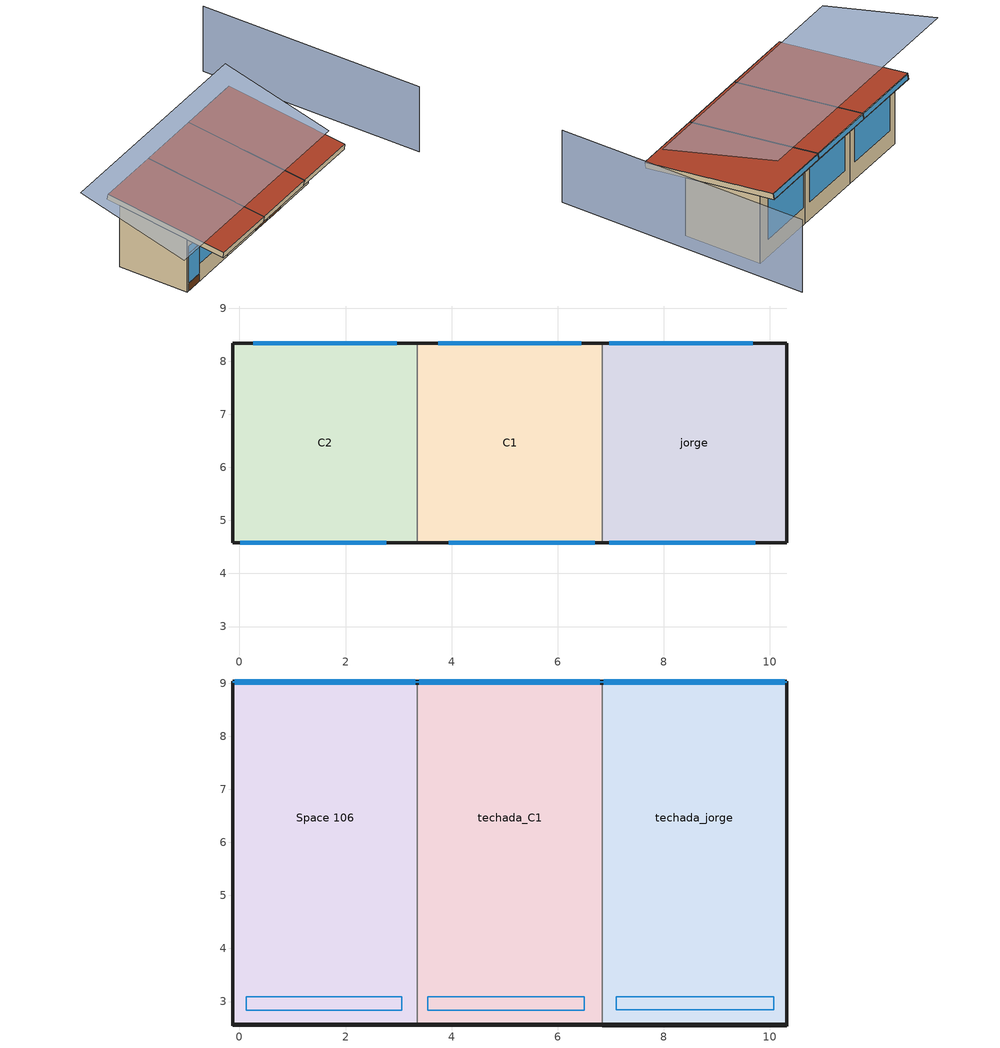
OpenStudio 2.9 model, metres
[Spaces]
jorge
 floor ground: 10.32,8.34 10.32,4.58 6.84,4.58 6.84,8.34 z0
 wall outside: 10.32,8.34 6.84,8.34 z0:3.5; 6.84,4.58 10.32,4.58 z0:3; 10.32,8.34,3.5 10.32,4.58,3 10.32,4.58,0 10.32,8.34,0
 wall to C1: 6.84,8.34,3.5 6.84,8.34,0 6.84,4.58,0 6.84,4.58,3
 window: 9.68,8.34 6.98,8.34 z0.9:3; 6.98,4.58 7.88,4.58 z0.45:2.1; 6.98,4.58 9.68,4.58 z2.15:2.55; 7.93,4.58 9.73,4.58 z1:2.1
 door: 6.98,4.58 7.88,4.58 z0:0.4
C1
 floor ground: 6.84,8.34 6.84,4.58 3.36,4.58 3.36,8.34 z0
 wall outside: 3.36,4.58 6.84,4.58 z0:3; 6.84,8.34 3.36,8.34 z0:3.5
 wall to C2: 3.36,8.34,3.5 3.36,8.34,0 3.36,4.58,0 3.36,4.58,3
 window: 6.45,8.34 3.75,8.34 z0.9:3; 5.8,4.58 6.7,4.58 z0.45:2.1; 4,4.58 6.7,4.58 z2.15:2.55; 3.95,4.58 5.75,4.58 z1:2.1
 door: 5.8,4.58 6.7,4.58 z0:0.4
C2
 floor ground: 3.36,8.34 3.36,4.58 -0.12,4.58 -0.12,8.34 z0
 wall outside: 3.36,8.34 -0.12,8.34 z0:3.5; -0.12,4.58 3.36,4.58 z0:3; -0.12,8.34,3.5 -0.12,8.34,0 -0.12,4.58,0 -0.12,4.58,3
 window: 2.97,8.34 0.27,8.34 z0.9:3; 0.02,4.58 0.92,4.58 z0.45:2.1; 0.02,4.58 2.72,4.58 z2.15:2.55; 0.97,4.58 2.77,4.58 z1:2.1
 door: 0.02,4.58 0.92,4.58 z0:0.4
techada_jorge
 floor ground: 10.32,4.58,3 10.32,2.58,2.73 6.84,2.58,2.73 6.84,4.58,3; 10.32,9.04,3.59 10.32,8.34,3.5 6.84,8.34,3.5 6.84,9.04,3.59
 floor to jorge: 10.32,8.34,3.5 10.32,4.58,3 6.84,4.58,3 6.84,8.34,3.5
 wall outside: 10.32,9,3.89 10.32,2.54,3.03 10.32,2.58,2.73 10.32,9.04,3.59; 6.84,2.54,3.03 6.84,2.58,2.73 10.32,2.58,2.73 10.32,2.54,3.03; 10.32,9,3.89 10.32,9.04,3.59 6.84,9.04,3.59 6.84,9,3.89
 wall to techada_C1: 6.84,9,3.89 6.84,9.04,3.59 6.84,2.58,2.73 6.84,2.54,3.03
 window: 10.28,9.01,3.85 10.28,9.04,3.62 6.87,9.04,3.62 6.87,9.01,3.85
 roof outside: 10.32,2.54,3.03 10.32,9,3.89 6.84,9,3.89 6.84,2.54,3.03
 skylight inside: 10.07,3.09,2.8 10.07,2.85,2.77 7.1,2.85,2.77 7.1,3.09,2.8
techada_C1
 floor ground: 6.84,4.58,3 6.84,2.58,2.73 3.36,2.58,2.73 3.36,4.58,3; 6.84,9.04,3.59 6.84,8.34,3.5 3.36,8.34,3.5 3.36,9.04,3.59
 floor to C1: 6.84,8.34,3.5 6.84,4.58,3 3.36,4.58,3 3.36,8.34,3.5
 wall outside: 3.36,2.54,3.03 3.36,2.58,2.73 6.84,2.58,2.73 6.84,2.54,3.03; 6.84,9,3.89 6.84,9.04,3.59 3.36,9.04,3.59 3.36,9,3.89
 wall to Space 106: 3.36,9,3.89 3.36,9.04,3.59 3.36,2.58,2.73 3.36,2.54,3.03
 window: 6.79,9.01,3.85 6.79,9.04,3.62 3.39,9.04,3.62 3.39,9.01,3.85
 roof outside: 6.84,2.54,3.03 6.84,9,3.89 3.36,9,3.89 3.36,2.54,3.03
 skylight inside: 6.5,3.09,2.8 6.5,2.84,2.77 3.55,2.84,2.77 3.55,3.09,2.8
Space 106
 floor ground: 3.36,4.58,3 3.36,2.58,2.73 -0.12,2.58,2.73 -0.12,4.58,3; 3.36,9.04,3.59 3.36,8.34,3.5 -0.12,8.34,3.5 -0.12,9.04,3.59
 floor to C2: 3.36,8.34,3.5 3.36,4.58,3 -0.12,4.58,3 -0.12,8.34,3.5
 wall outside: -0.12,2.54,3.03 -0.12,2.58,2.73 3.36,2.58,2.73 3.36,2.54,3.03; -0.12,9,3.89 -0.12,9.04,3.59 -0.12,2.58,2.73 -0.12,2.54,3.03; 3.36,9,3.89 3.36,9.04,3.59 -0.12,9.04,3.59 -0.12,9,3.89
 window: 3.31,9.01,3.85 3.31,9.04,3.62 -0.09,9.04,3.62 -0.09,9.01,3.85
 roof outside: 3.36,2.54,3.03 3.36,9,3.89 -0.12,9,3.89 -0.12,2.54,3.03
 skylight inside: 3.06,3.09,2.8 3.06,2.83,2.77 0.13,2.83,2.77 0.13,3.09,2.8
shading: 13.18,12.29 13.18,0.25 z1.77:5.5; 9.98,8.99,5.37 9.98,3.22,3.75 -2.46,3.22,3.75 -2.46,8.99,5.37
[Building]
Building 1: Space Type=189.1-2009 - Office - OpenOffice - CZ4-8; Default Construction Set=189.1-2009 - CZ5 - Office
[Site]
Site 1
[ClimateZones]
Climate Zone Institution Name 1=ASHRAE; Climate Zone Document Name 1=ANSI/ASHRAE Standard 169; Climate Zone Document Year 1=2006; Climate Zone Institution Name 2=CEC; Climate Zone Document Name 2=California Climate Zone Descriptions; Climate Zone Document Year 2=1995
[DefaultConstructionSet]
189.1-2009 - CZ5 - Office: Default Exterior Surface Constructions=Default Surface Constructions 13; Default Interior Surface Constructions=Default Surface Constructions 14; Default Ground Contact Surface Constructions=Default Surface Constructions 15; Default Exterior SubSurface Constructions=Default Sub Surface Constructions 9; Default Interior SubSurface Constructions=Default Sub Surface Constructions 10; Interior Partition Construction=Interior Partition
[DefaultSurfaceConstructions]
Name | Floor Construction | Wall Construction | Roof Ceiling Construction
Default Surface Constructions 13 | ExtSlabCarpet 4in ClimateZone 1-8 | ASHRAE 189.1-2009 ExtWall Mass ClimateZone 5 | ASHRAE 189.1-2009 ExtRoof IEAD ClimateZone 2-5
Default Surface Constructions 14 | Interior Floor | Interior Wall | Interior Ceiling
Default Surface Constructions 15 | ExtSlabCarpet 4in ClimateZone 1-8 | ExtSlabCarpet 4in ClimateZone 1-8 | ExtSlabCarpet 4in ClimateZone 1-8
[Construction]
ExtSlabCarpet 4in ClimateZone 1-8: MAT-CC05 4 HW CONCRETE, CP02 CARPET PAD
Interior Floor: F16 Acoustic tile, F05 Ceiling air space resistance, M11 100mm lightweight concrete
Interior Wall: G01a 19mm gypsum board, F04 Wall air space resistance, G01a 19mm gypsum board
Interior Ceiling: M11 100mm lightweight concrete, F05 Ceiling air space resistance, F16 Acoustic tile
Exterior Door: F08 Metal surface, I01 25mm insulation board
Interior Window: Clear 3mm
Interior Door; Interior Partition: G05 25mm wood
ASHRAE 189.1-2009 ExtRoof IEAD ClimateZone 2-5: Roof Membrane, Roof Insulation [21], Metal Decking
ASHRAE 189.1-2009 ExtWindow ClimateZone 4-5: Theoretical Glass [207]
ASHRAE 189.1-2009 ExtWall Mass ClimateZone 5: 1IN Stucco, 8IN Concrete HW, Wall Insulation [40], 1/2IN Gypsum
[Material] Thermal Absorptance=0.9
Name | Roughness | Thickness {m} | Conductivity {W/m-K} | Density {kg/m3} | Specific Heat {J/kg-K} | Solar Absorptance | Visible Absorptance
MAT-CC05 4 HW CONCRETE | Rough | 0.1016 | 1.311 | 2240 | 836.8 | 0.85 | 0.85
1IN Stucco | Smooth | 0.0253 | 0.6918 | 1858 | 837 | 0.92 | 0.92
8IN Concrete HW | MediumRough | 0.2033 | 1.7296 | 2243 | 837 | 0.65 | 0.65
1/2IN Gypsum | Smooth | 0.0127 | 0.16 | 784.9 | 830 | 0.4 | 0.4
Roof Membrane | VeryRough | 0.0095 | 0.16 | 1121.29 | 1460 | 0.7 | 0.7
Metal Decking | MediumSmooth | 0.0015 | 45.006 | 7680 | 418.4 | 0.6 | 0.6
F16 Acoustic tile | MediumSmooth | 0.0191 | 0.06 | 368 | 590 | 0.3 | 0.3
M11 100mm lightweight concrete | MediumRough | 0.1016 | 0.53 | 1280 | 840 | 0.5 | 0.5
G01a 19mm gypsum board | MediumSmooth | 0.019 | 0.16 | 800 | 1090 | 0.4 | 0.4
F08 Metal surface | Smooth | 0.0008 | 45.28 | 7824 | 500 | 0.7 | 0.7
I01 25mm insulation board | MediumRough | 0.0254 | 0.03 | 43 | 1210 | 0.6 | 0.6
G05 25mm wood | MediumSmooth | 0.0254 | 0.15 | 608 | 1630 | 0.5 | 0.5
Roof Insulation [21] | MediumRough | 0.2105 | 0.049 | 265 | 836.8 | 0.7 | 0.7
Wall Insulation [40] | MediumRough | 0.0794 | 0.0432 | 91 | 837 | 0.5 | 0.5
[Material:NoMass]
CP02 CARPET PAD: Roughness=Smooth; Thermal Resistance {m2-K/W}=0.1; Thermal Absorptance=0.9; Solar Absorptance=0.8; Visible Absorptance=0.8
[Material:AirGap]
Name | Thermal Resistance {m2-K/W}
F05 Ceiling air space resistance | 0.18
F04 Wall air space resistance | 0.15
[DefaultSubSurfaceConstructions]
Name | Fixed Window Construction | Operable Window Construction | Door Construction | Tubular Daylight Dome Construction | Tubular Daylight Diffuser Construction
Default Sub Surface Constructions 9 | ASHRAE 189.1-2009 ExtWindow ClimateZone 4-5 | ASHRAE 189.1-2009 ExtWindow ClimateZone 4-5 | Exterior Door | Interior Window | Interior Window
Default Sub Surface Constructions 10 | Interior Window | Interior Window | Interior Door
[WindowMaterial:Glazing] Optical Data Type=SpectralAverage; Thickness {m}=0.003; Back Side Solar Reflectance at Normal Incidence=0; Back Side Visible Reflectance at Normal Incidence=0; Infrared Transmittance at Normal Incidence=0; Dirt Correction Factor for Solar and Visible Transmittance=1; Solar Diffusing=No
Name | Solar Transmittance at Normal Incidence | Front Side Solar Reflectance at Normal Incidence | Visible Transmittance at Normal Incidence | Front Side Visible Reflectance at Normal Incidence | Front Side Infrared Hemispherical Emissivity | Back Side Infrared Hemispherical Emissivity | Conductivity {W/m-K}
Clear 3mm | 0.837 | 0.075 | 0.898 | 0.081 | 0.84 | 0.84 | 0.9
Theoretical Glass [207] | 0.3311 | 0.6189 | 0.44 | 0.51 | 0.9 | 0.9 | 0.0133
[WindowMaterial:Blind]
Window Material Blind 1: Slat Width {m}=0.025; Slat Separation {m}=0.01875; Front Side Slat Beam Solar Reflectance=0.5; Back Side Slat Beam Solar Reflectance=0.5; Front Side Slat Diffuse Solar Reflectance=0.5; Back Side Slat Diffuse Solar Reflectance=0.5; Slat Beam Visible Transmittance=0
[SpaceType]
189.1-2009 - Office - OpenOffice - CZ4-8: Default Schedule Set=189.1-2009 - Office - OpenOffice - CZ4-8 Schedule Set; Design Specification Outdoor Air Object=189.1-2009 - Office - OpenOffice - CZ4-8 Ventilation; Standards Building Type=Office; Standards Space Type=OpenOffice
[DefaultScheduleSet]
189.1-2009 - Office - OpenOffice - CZ4-8 Schedule Set: Number of People Schedule=Office Work Occ; People Activity Level Schedule=Office Activity; Lighting Schedule=Office Bldg Light; Electric Equipment Schedule=Office Bldg Equip; Infiltration Schedule=Office Infil Quarter On
[Lights:Definition]
189.1-2009 - Office - OpenOffice - CZ4-8 Lights Definition: Design Level Calculation Method=Watts/Area; Watts per Space Floor Area {W/m2}=10.6563
[Lights]
189.1-2009 - Office - OpenOffice - CZ4-8 Lights: Lights Definition=189.1-2009 - Office - OpenOffice - CZ4-8 Lights Definition; Space or SpaceType=189.1-2009 - Office - OpenOffice - CZ4-8
[DesignSpecification:OutdoorAir]
189.1-2009 - Office - OpenOffice - CZ4-8 Ventilation: Outdoor Air Method=Sum; Outdoor Air Flow per Person {m3/s-person}=0.00943895
[People:Definition]
189.1-2009 - Office - OpenOffice - CZ4-8 People Definition: Number of People Calculation Method=People/Area; People per Space Floor Area {person/m2}=0.0565105; Fraction Radiant=0.3
[People]
189.1-2009 - Office - OpenOffice - CZ4-8 People: People Definition=189.1-2009 - Office - OpenOffice - CZ4-8 People Definition; Space or SpaceType=189.1-2009 - Office - OpenOffice - CZ4-8
[SpaceInfiltration:DesignFlowRate]
189.1-2009 - Office - OpenOffice - CZ4-8 Infiltration: Space or SpaceType=189.1-2009 - Office - OpenOffice - CZ4-8; Design Flow Rate Calculation Method=Flow/ExteriorArea; Flow per Exterior Surface Area {m3/s-m2}=0.000226568
[ElectricEquipment:Definition]
189.1-2009 - Office - OpenOffice - CZ4-8 Electric Equipment Definition: Design Level Calculation Method=Watts/Area; Watts per Space Floor Area {W/m2}=7.64238
[ElectricEquipment]
189.1-2009 - Office - OpenOffice - CZ4-8 Electric Equipment: Electric Equipment Definition=189.1-2009 - Office - OpenOffice - CZ4-8 Electric Equipment Definition; Space or SpaceType=189.1-2009 - Office - OpenOffice - CZ4-8
[ShadingControl]
Shading Control 1: Shading Type=InteriorBlind; Shading Device Material=Window Material Blind 1
[BuildingStory] Nominal Z Coordinate {m}=0
Name | Nominal Floor to Floor Height {m}
Building Story 1; Building Story 3; Building Story 5 | 3.5
Building Story 2; Building Story 4; Building Story 6 | 0.3
[Space]
Name | Building Story | Thermal Zone
jorge | Building Story 1 | Thermal Zone: jorge
techada_jorge | Building Story 2 | Thermal Zone: techada_jorge
C1 | Building Story 3 | Thermal Zone: C1
techada_C1 | Building Story 4 | Thermal Zone: techada_C1
C2 | Building Story 5 | Thermal Zone: C2
Space 106 | Building Story 6 | Thermal Zone: Space 106
[ThermalZone] Use Ideal Air Loads=No
Thermal Zone: jorge; Thermal Zone: Space 106; Thermal Zone: C1; Thermal Zone: techada_jorge; Thermal Zone: techada_C1; Thermal Zone: C2
[Sizing:Zone] Zone Cooling Design Supply Air Temperature Input Method=SupplyAirTemperature; Zone Cooling Design Supply Air Temperature {C}=14; Zone Cooling Design Supply Air Temperature Difference {deltaC}=11.11; Zone Heating Design Supply Air Temperature Input Method=SupplyAirTemperature; Zone Heating Design Supply Air Temperature {C}=40; Zone Heating Design Supply Air Temperature Difference {deltaC}=11.11; Zone Cooling Design Supply Air Humidity Ratio {kg-H2O/kg-air}=0.0085; Zone Heating Design Supply Air Humidity Ratio {kg-H2O/kg-air}=0.008; Cooling Design Air Flow Method=DesignDay; Heating Design Air Flow Method=DesignDay; Account for Dedicated Outdoor Air System=No; Dedicated Outdoor Air System Control Strategy=NeutralSupplyAir; Dedicated Outdoor Air Low Setpoint Temperature for Design {C}=autosize; Dedicated Outdoor Air High Setpoint Temperature for Design {C}=autosize
Thermal Zone: jorge; Thermal Zone: Space 106; Thermal Zone: C1; Thermal Zone: techada_jorge; Thermal Zone: techada_C1; Thermal Zone: C2
[Schedule:Ruleset]
Name | Default Day Schedule | Summer Design Day Schedule | Winter Design Day Schedule
Office Bldg Light | Office Bldg Light Default Schedule | Office Bldg Light Summer Design Day | Office Bldg Light Winter Design Day
Office Activity | Office Activity Default Schedule | Office Activity Summer Design Day | Office Activity Winter Design Day
Office Infil Quarter On | Office Infil Quarter On Default Schedule | Office Infil Quarter On Summer Design Day | Office Infil Quarter On Winter Design Day
Office Bldg Equip | Office Bldg Equip Default Schedule | Office Bldg Equip Summer Design Day | Office Bldg Equip Winter Design Day
Office Work Occ | Office Bldg Occ Default Schedule | Office Bldg Occ Summer Design Day | Office Bldg Occ Winter Design Day
[Schedule:Day]
Office Bldg Light Default Schedule: 5, 0, 0.05, 7, 0, 0.1, 8, 0, 0.3, 17, 0, 0.9, 18, 0, 0.7, 20, 0, 0.5, 22, 0, 0.3, 23, 0, 0.1, 24, 0, 0.05
Office Bldg Light Summer Design Day; Office Infil Quarter On Rule 1 Day Schedule; Office Bldg Equip Summer Design Day: 24, 0, 1
Office Bldg Light Winter Design Day; Office Bldg Equip Winter Design Day; Office Bldg Occ Winter Design Day; Office Bldg Occ Rule 1 Day Schedule: 24, 0, 0
Office Bldg Light Rule 1 Day Schedule: 24, 0, 0.05
Office Bldg Light Rule 2 Day Schedule: 6, 0, 0.05, 8, 0, 0.1, 14, 0, 0.5, 17, 0, 0.15, 24, 0, 0.05
Office Activity Default Schedule; Office Activity Summer Design Day; Office Activity Winter Design Day: 24, 0, 132
Office Infil Quarter On Default Schedule; Office Infil Quarter On Summer Design Day: 6, 0, 1, 22, 0, 0.25, 24, 0, 1
Office Infil Quarter On Winter Design Day; Office Infil Quarter On Rule 2 Day Schedule: 6, 0, 1, 18, 0, 0.25, 24, 0, 1
Office Bldg Equip Default Schedule: 8, 0, 0.4, 12, 0, 0.9, 13, 0, 0.8, 17, 0, 0.9, 18, 0, 0.8, 20, 0, 0.6, 22, 0, 0.5, 24, 0, 0.4
Office Bldg Equip Rule 1 Day Schedule: 24, 0, 0.3
Office Bldg Equip Rule 2 Day Schedule: 6, 0, 0.3, 8, 0, 0.4, 14, 0, 0.5, 17, 0, 0.35, 24, 0, 0.3
Office Bldg Occ Default Schedule: 6, 0, 0, 7, 0, 0.1, 8, 0, 0.2, 12, 0, 0.85, 13, 0, 0.5, 17, 0, 0.85, 18, 0, 0.7, 20, 0, 0.4, 22, 0, 0.1, 24, 0, 0.05
Office Bldg Occ Summer Design Day: 6, 0, 0, 22, 0, 1, 24, 0, 0.05
Office Bldg Occ Rule 2 Day Schedule: 6, 0, 0, 8, 0, 0.1, 14, 0, 0.4, 17, 0, 0.1, 24, 0, 0
[Schedule:Rule] Apply Monday=No; Apply Tuesday=No; Apply Wednesday=No; Apply Thursday=No; Apply Friday=No; Date Specification Type=DateRange; Start Month=1; Start Day=1; End Month=12; End Day=31
Name | Schedule Ruleset | Rule Order | Day Schedule | Apply Sunday | Apply Saturday
Office Bldg Light Rule 1 | Office Bldg Light | 0 | Office Bldg Light Rule 1 Day Schedule | Yes | No
Office Bldg Light Rule 2 | Office Bldg Light | 1 | Office Bldg Light Rule 2 Day Schedule | No | Yes
Office Infil Quarter On Rule 1 | Office Infil Quarter On | 0 | Office Infil Quarter On Rule 1 Day Schedule | Yes | No
Office Infil Quarter On Rule 2 | Office Infil Quarter On | 1 | Office Infil Quarter On Rule 2 Day Schedule | No | Yes
Office Bldg Equip Rule 1 | Office Bldg Equip | 0 | Office Bldg Equip Rule 1 Day Schedule | Yes | No
Office Bldg Equip Rule 2 | Office Bldg Equip | 1 | Office Bldg Equip Rule 2 Day Schedule | No | Yes
Office Work Occ Rule 1 | Office Work Occ | 0 | Office Bldg Occ Rule 1 Day Schedule | Yes | No
Office Work Occ Rule 2 | Office Work Occ | 1 | Office Bldg Occ Rule 2 Day Schedule | No | Yes
